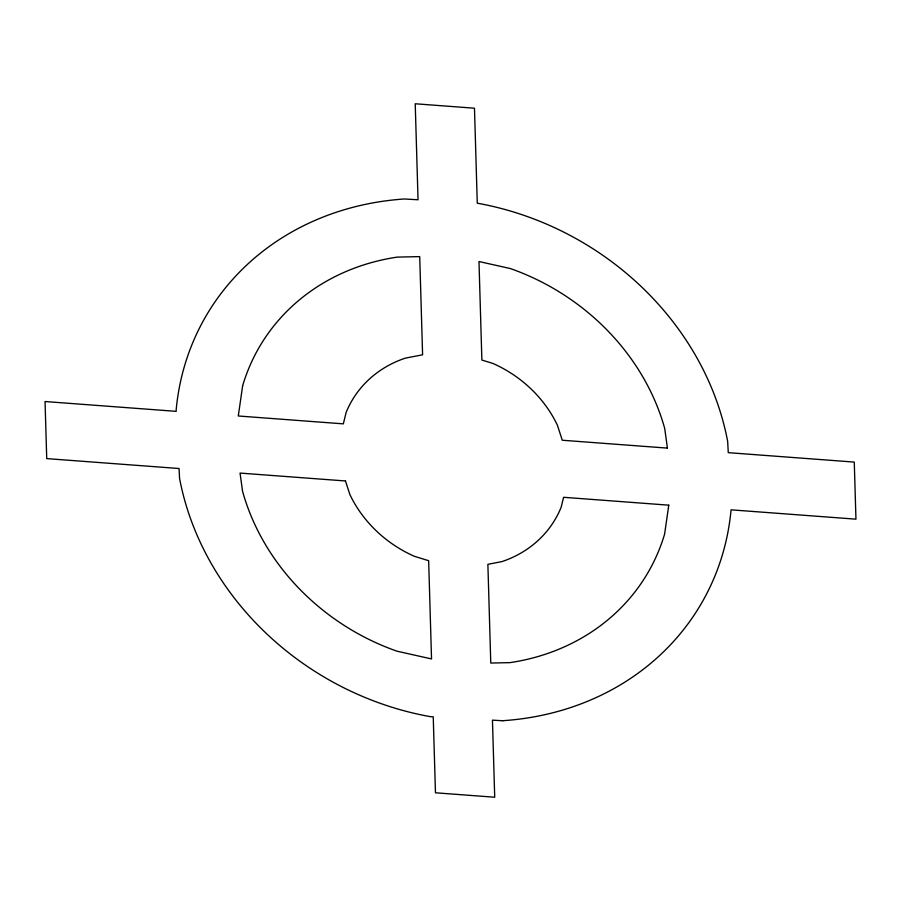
<?xml version="1.0" encoding="UTF-8"?>
<svg xmlns="http://www.w3.org/2000/svg" width="901" height="901" viewBox="0 0 901 901"><rect width="100%" height="100%" fill="white"/><g stroke="black" fill="none" stroke-linecap="round" stroke-linejoin="round"><path stroke-width="1.35" d="M502.904 720.755L492.453 720.158L494.717 797.227L435.465 792.79L433.235 716.802L430.295 716.644A286.372 252.854 29.8 0 1 179.558 478.33L179.062 468.52L46.728 458.609L45.05 401.531L176.202 411.352L176.145 410.18A286.372 252.854 29.8 0 1 404.358 198.986L418.041 199.763L415.226 103.773L474.478 108.21L477.271 203.187A286.225 252.719 29.8 0 1 727.659 441.411L728.278 452.662L854.272 462.089L855.95 519.167L731.06 509.831A286.225 252.719 29.8 0 1 502.904 720.699M242.651 385.707L238.292 415.992L343.337 423.853L346.153 412.376A117.682 103.908 29.8 0 1 405.416 358.114L422.603 354.803L419.72 256.616L397.251 257.112A224.676 198.378 29.8 0 0 242.651 385.707M668.767 505.168L664.623 534.034A224.676 198.378 29.8 0 1 510.011 662.629L490.775 663.046L487.88 564.319L501.857 561.627A117.682 103.908 29.8 0 0 561.12 507.364L563.587 497.296L668.767 505.168M667.427 448.112L562.28 440.24L557.415 425.272A117.682 103.908 29.8 0 0 492.926 363.452L481.877 360.04L478.983 261.527L510.349 268.554A224.676 198.378 29.8 0 1 664.701 428.437L667.427 448.112M345.466 480.965L240.049 473.081L242.56 491.293A224.676 198.378 29.8 0 0 396.924 651.175L431.534 658.935L428.651 560.704L414.347 556.289A117.682 103.908 29.8 0 1 349.847 494.458L345.466 480.965"/></g></svg>
